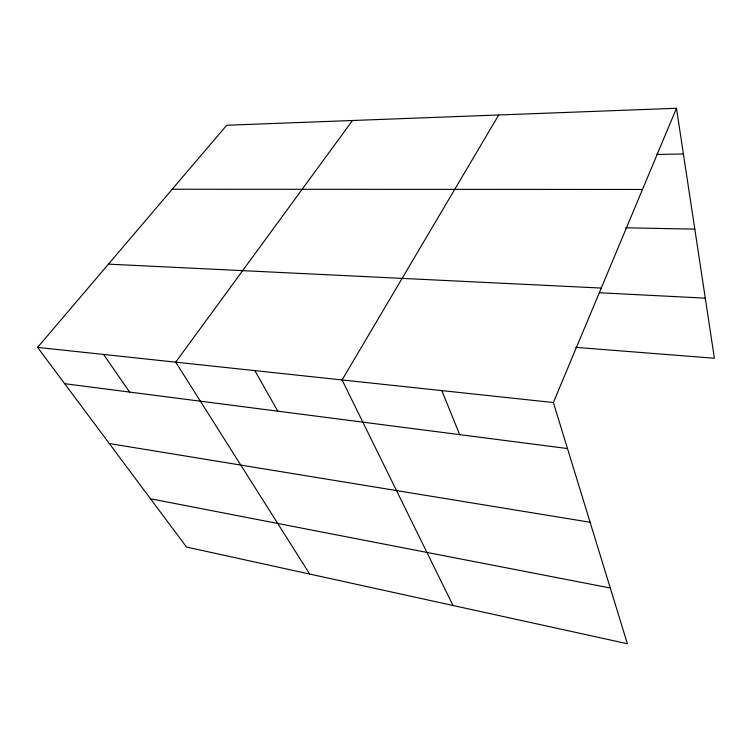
<?xml version="1.0" encoding="UTF-8"?>
<svg xmlns="http://www.w3.org/2000/svg" width="752" height="752" viewBox="0 0 752 752"><rect width="100%" height="100%" fill="white"/><g stroke="black" fill="none" stroke-linecap="round" stroke-linejoin="round"><path stroke-width="1.13" d="M553.369 402.536L676.471 108.269L226.69 125.246L37.6 347.396L186.487 547.042L627.375 643.731L553.369 402.536L37.6 347.396M498.717 114.981L342.075 379.948L453.033 605.501M352.491 120.499L175.695 362.154L309.711 574.067M656.496 154.423L683.408 153.991M172.217 189.241L642.509 189.457M625.57 227.809L694.81 229.125M108.476 264.131L601.262 288.063M599.335 292.754L705.282 298.149M575.75 347.368L714.4 358.253L676.471 108.269M64.663 383.689L567.487 448.549M109.303 443.548L590.104 522.264M150.485 498.773L610.276 587.998M103.579 354.446L129.607 392.065M254.834 370.623L277.798 411.175M441.838 390.617L459.688 434.637"/></g></svg>
